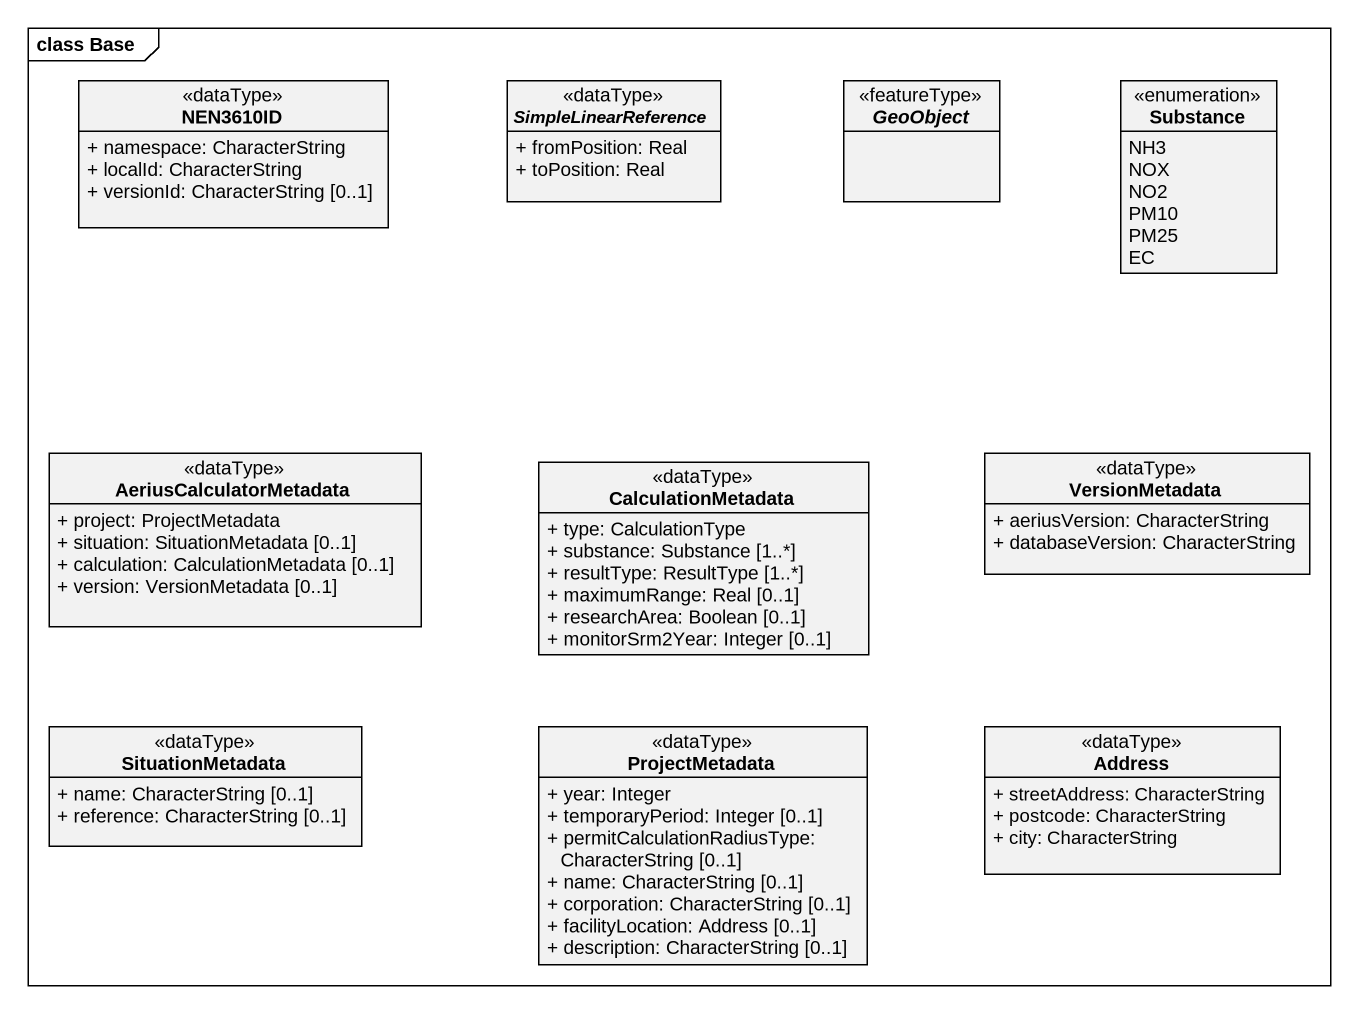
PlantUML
@startuml
mainframe class Base
hide circle
hide empty members
skinparam classAttributeIconSize 0
class NEN3610ID <<dataType>> {
  + namespace: CharacterString
  + localId: CharacterString
  + versionId: CharacterString [0..1]
}
abstract class SimpleLinearReference <<dataType>> {
  + fromPosition: Real
  + toPosition: Real
}
abstract class GeoObject <<featureType>>
enum Substance {
  NH3
  NOX
  NO2
  PM10
  PM25
  EC
}
class AeriusCalculatorMetadata <<dataType>> {
  + project: ProjectMetadata
  + situation: SituationMetadata [0..1]
  + calculation: CalculationMetadata [0..1]
  + version: VersionMetadata [0..1]
}
class CalculationMetadata <<dataType>> {
  + type: CalculationType
  + substance: Substance [1..*]
  + resultType: ResultType [1..*]
  + maximumRange: Real [0..1]
  + researchArea: Boolean [0..1]
  + monitorSrm2Year: Integer [0..1]
}
class VersionMetadata <<dataType>> {
  + aeriusVersion: CharacterString
  + databaseVersion: CharacterString
}
class SituationMetadata <<dataType>> {
  + name: CharacterString [0..1]
  + reference: CharacterString [0..1]
}
class ProjectMetadata <<dataType>> {
  + year: Integer
  + temporaryPeriod: Integer [0..1]
  + permitCalculationRadiusType: CharacterString [0..1]
  + name: CharacterString [0..1]
  + corporation: CharacterString [0..1]
  + facilityLocation: Address [0..1]
  + description: CharacterString [0..1]
}
class Address <<dataType>> {
  + streetAddress: CharacterString
  + postcode: CharacterString
  + city: CharacterString
}
@enduml
